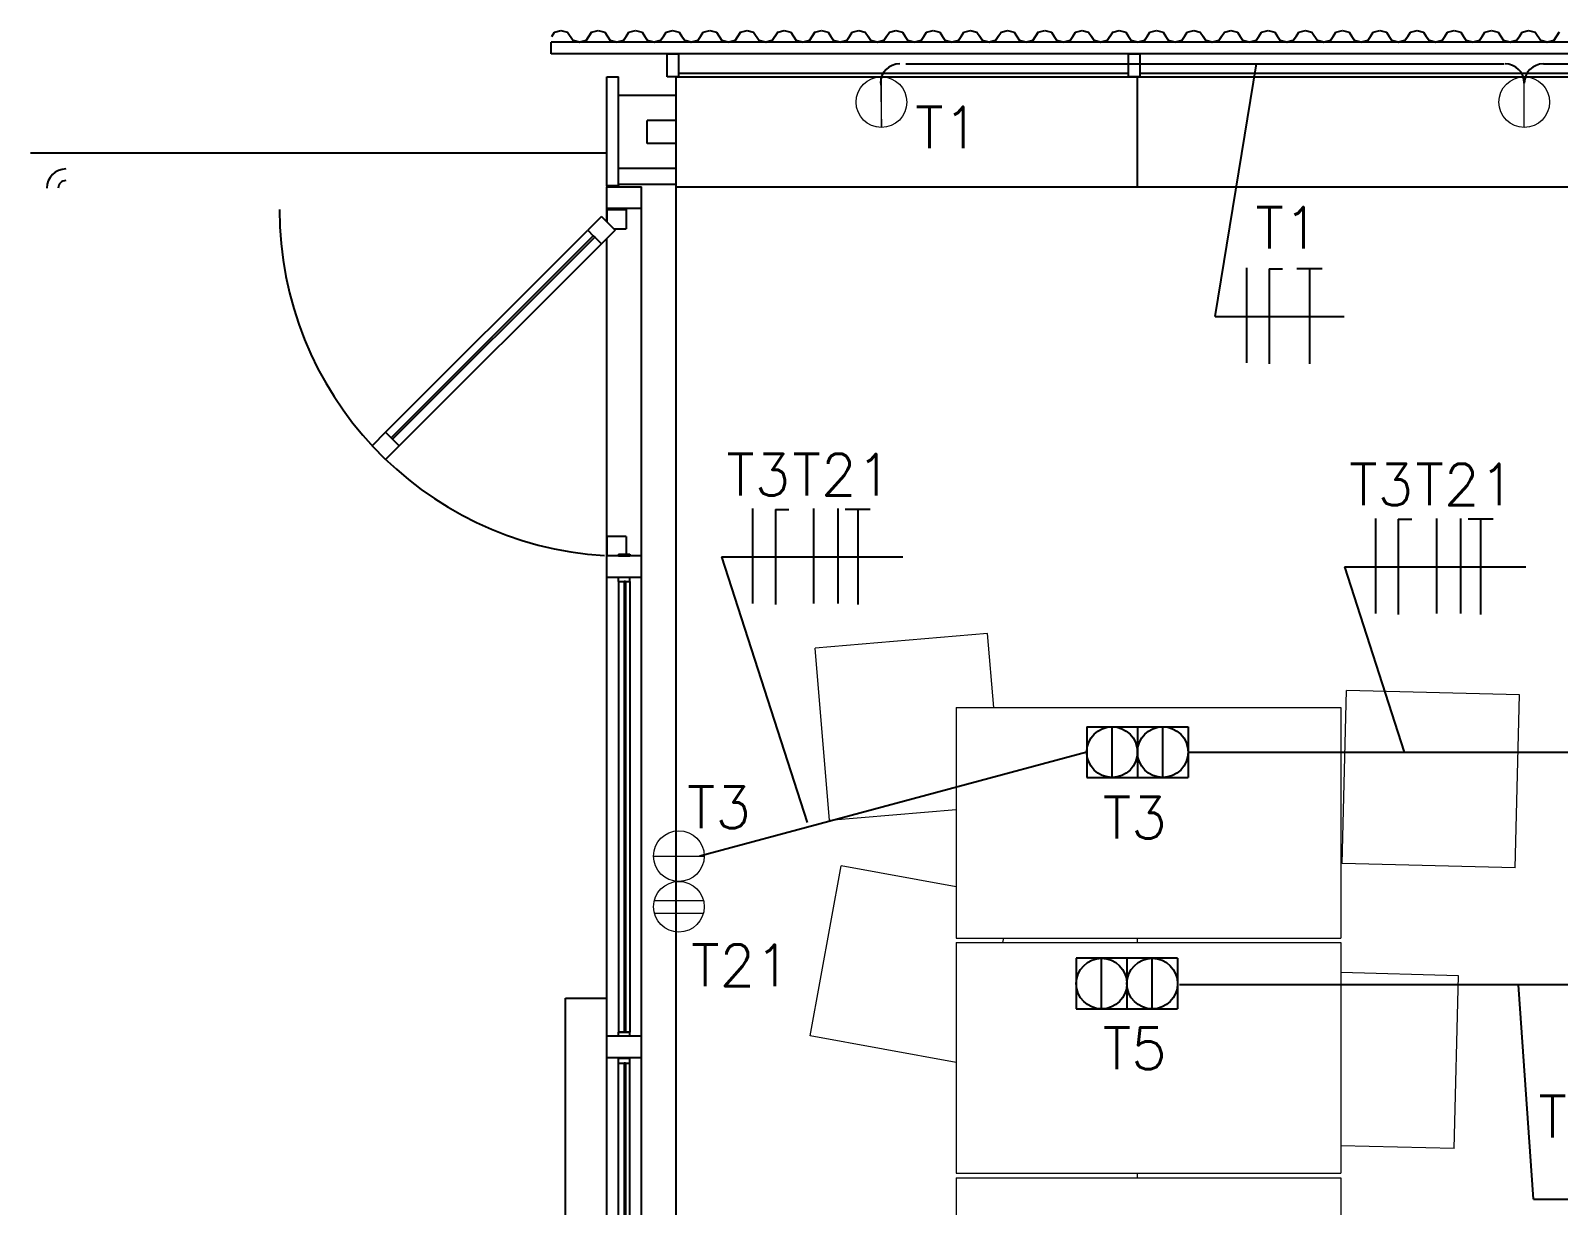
# Model space of a CAD drawing. Header units: millimetres. Extents: x 27525 to 1347740, y 16401 to 59429.
# Drawn here: x 640170 to 644144, y 35233 to 38289 of the extents above; entities that cross this region are included whole.
import ezdxf
from ezdxf.lldxf.tags import DXFTag

# ---------------------------------------------------------------- set-up
doc = ezdxf.new("R2010")
doc.units = ezdxf.units.MM
doc.layers.add('ArqElet', color=11, linetype='Continuous', lineweight=5)
for name, color, linetype in [('ARQUITETURA', 8, 'Continuous'), ('ELETRICA', 3, 'Continuous'), ('Eletruto embutido no piso', 4, 'HIDDEN'), ('PERFILADO', 2, 'Continuous')]:
    doc.layers.add(name, color=color, linetype=linetype)
doc.layers.add('Mobiliário', color=151, linetype='Continuous', lineweight=9, plot=False)
doc.styles.get("Standard").update_dxf_attribs({"font": 'romans.shx'})
tags = doc.linetypes.add('HIDDEN', pattern=[0.375, 0.25, -0.125]).pattern_tags.tags
tags[6:7] = [DXFTag(74, 4), DXFTag(75, 0), DXFTag(340, '0'), DXFTag(46, 1.0), DXFTag(50, 0.0), DXFTag(44, 0.0), DXFTag(45, 0.0)]
tags[4:5] = [DXFTag(74, 4), DXFTag(75, 0), DXFTag(340, '0'), DXFTag(46, 1.0), DXFTag(50, 0.0), DXFTag(44, 0.0), DXFTag(45, 0.0)]

# ---------------------------------------------------------------- blocks, each defined once
blk = doc.blocks.new('N1')
at = {"layer": 'ARQUITETURA', "color": 4, "lineweight": -2, "ltscale": 1.3}
for q in [(603856.7, 118519.9), (603915.2, 118932.3)]:
    blk.add_line((603856.7, 118932.3), q, dxfattribs=at)
blk = doc.blocks.new('te')
at = {"layer": 'ARQUITETURA', "color": 4, "lineweight": -2}
for p, q in [((645596.8, 24561.6), (645531.3, 24561.6)), ((645564.1, 24561.6), (645564.1, 24314.2))]:
    blk.add_line(p, q, dxfattribs=at)
blk = doc.blocks.new('T2')
at = {"layer": 'ArqElet', "color": 3}
for p, q in [((641803.1, 36121.6), (641909.4, 36121.6)), ((641803.1, 36094.3), (641909.4, 36094.3))]:
    blk.add_line(p, q, dxfattribs=at)
blk.add_circle((641856.3, 36108), 54.9, dxfattribs=at)
blk = doc.blocks.new('T1')
at = {"layer": 'ArqElet', "color": 3}
blk.add_line((641790.4, 36217.8), (641922.1, 36217.8), dxfattribs=at)
blk.add_circle((641856.3, 36217.8), 65.9, dxfattribs=at)

msp = doc.modelspace()

# ---------------------------------------------------------------- linework, layer by layer
at = {"color": 0}
for p, q in [((641525.549, 38273.469), (641532.637, 38284.142)), ((641525.549, 38273.469), (641532.637, 38284.142)), ((641525.549, 38273.469), (641532.637, 38284.142)), ((641532.637, 38284.142), (641549.749, 38288.562)), ((641532.637, 38284.142), (641549.749, 38288.562)), ((641532.637, 38284.142), (641549.749, 38288.562)), ((641549.749, 38288.562), (641566.861, 38284.142)), ((641549.749, 38288.562), (641566.861, 38284.142)), ((641549.749, 38288.562), (641566.861, 38284.142)), ((641566.861, 38284.142), (641581.037, 38262.796)), ((641566.861, 38284.142), (641581.037, 38262.796)), ((641566.861, 38284.142), (641581.037, 38262.796)), ((641629.437, 38284.142), (641615.261, 38262.796)), ((641615.261, 38262.796), (641629.437, 38284.142)), ((641615.261, 38262.796), (641629.437, 38284.142)), ((641629.437, 38284.142), (641646.549, 38288.562)), ((641629.437, 38284.142), (641646.549, 38288.562)), ((641629.437, 38284.142), (641646.549, 38288.562)), ((641646.549, 38288.562), (641663.661, 38284.142)), ((641646.549, 38288.562), (641663.661, 38284.142)), ((641646.549, 38288.562), (641663.661, 38284.142)), ((641663.661, 38284.142), (641677.837, 38262.796)), ((641663.661, 38284.142), (641677.837, 38262.796)), ((641663.661, 38284.142), (641677.837, 38262.796)), ((641712.061, 38262.796), (641719.149, 38273.469)), ((641719.149, 38273.469), (641712.061, 38262.796)), ((641712.061, 38262.796), (641719.149, 38273.469)), ((641719.149, 38273.469), (641726.237, 38284.142)), ((641719.149, 38273.469), (641726.237, 38284.142)), ((641719.149, 38273.469), (641726.237, 38284.142)), ((641726.237, 38284.142), (641743.349, 38288.562)), ((641726.237, 38284.142), (641743.349, 38288.562)), ((641726.237, 38284.142), (641743.349, 38288.562)), ((641743.349, 38288.562), (641760.461, 38284.142)), ((641743.349, 38288.562), (641760.461, 38284.142)), ((641743.349, 38288.562), (641760.461, 38284.142)), ((641760.461, 38284.142), (641767.548, 38273.469)), ((641760.461, 38284.142), (641767.548, 38273.469)), ((641760.461, 38284.142), (641767.548, 38273.469)), ((641774.637, 38262.796), (641767.548, 38273.469)), ((641767.548, 38273.469), (641774.637, 38262.796)), ((641767.548, 38273.469), (641774.637, 38262.796)), ((641808.86, 38262.796), (641815.949, 38273.469)), ((641815.949, 38273.469), (641808.86, 38262.796)), ((641808.86, 38262.796), (641815.949, 38273.469)), ((641815.949, 38273.469), (641823.037, 38284.142)), ((641815.949, 38273.469), (641823.037, 38284.142)), ((641815.949, 38273.469), (641823.037, 38284.142)), ((641823.037, 38284.142), (641840.149, 38288.562)), ((641823.037, 38284.142), (641840.149, 38288.562)), ((641823.037, 38284.142), (641840.149, 38288.562)), ((641840.149, 38288.562), (641857.26, 38284.142)), ((641840.149, 38288.562), (641857.26, 38284.142)), ((641840.149, 38288.562), (641857.26, 38284.142)), ((641857.26, 38284.142), (641864.349, 38273.469)), ((641857.26, 38284.142), (641864.349, 38273.469)), ((641857.26, 38284.142), (641864.349, 38273.469)), ((641871.436, 38262.796), (641864.349, 38273.469)), ((641864.349, 38273.469), (641871.436, 38262.796)), ((641864.349, 38273.469), (641871.436, 38262.796)), ((641905.66, 38262.796), (641912.748, 38273.469)), ((641912.748, 38273.469), (641905.66, 38262.796)), ((641905.66, 38262.796), (641912.748, 38273.469)), ((641912.748, 38273.469), (641919.836, 38284.142)), ((641912.748, 38273.469), (641919.836, 38284.142)), ((641912.748, 38273.469), (641919.836, 38284.142)), ((641919.836, 38284.142), (641936.948, 38288.562)), ((641919.836, 38284.142), (641936.948, 38288.562)), ((641919.836, 38284.142), (641936.948, 38288.562)), ((641936.948, 38288.562), (641954.06, 38284.142)), ((641936.948, 38288.562), (641954.06, 38284.142)), ((641936.948, 38288.562), (641954.06, 38284.142)), ((641954.06, 38284.142), (641968.236, 38262.796)), ((641954.06, 38284.142), (641968.236, 38262.796)), ((641954.06, 38284.142), (641968.236, 38262.796)), ((642016.636, 38284.142), (642002.46, 38262.796)), ((642002.46, 38262.796), (642016.636, 38284.142)), ((642002.46, 38262.796), (642016.636, 38284.142)), ((642016.636, 38284.142), (642033.748, 38288.562)), ((642016.636, 38284.142), (642033.748, 38288.562)), ((642016.636, 38284.142), (642033.748, 38288.562)), ((642033.748, 38288.562), (642050.86, 38284.142)), ((642033.748, 38288.562), (642050.86, 38284.142)), ((642033.748, 38288.562), (642050.86, 38284.142)), ((642050.86, 38284.142), (642065.036, 38262.796)), ((642050.86, 38284.142), (642065.036, 38262.796)), ((642050.86, 38284.142), (642065.036, 38262.796)), ((642113.436, 38284.142), (642099.26, 38262.796)), ((642099.26, 38262.796), (642113.436, 38284.142)), ((642099.26, 38262.796), (642113.436, 38284.142)), ((642113.436, 38284.142), (642130.548, 38288.562)), ((642113.436, 38284.142), (642130.548, 38288.562)), ((642113.436, 38284.142), (642130.548, 38288.562)), ((642130.548, 38288.562), (642147.66, 38284.142)), ((642130.548, 38288.562), (642147.66, 38284.142)), ((642130.548, 38288.562), (642147.66, 38284.142)), ((642147.66, 38284.142), (642161.836, 38262.796)), ((642147.66, 38284.142), (642161.836, 38262.796)), ((642147.66, 38284.142), (642161.836, 38262.796)), ((642210.236, 38284.142), (642196.06, 38262.796)), ((642196.06, 38262.796), (642210.236, 38284.142)), ((642196.06, 38262.796), (642210.236, 38284.142)), ((642210.236, 38284.142), (642227.348, 38288.562)), ((642210.236, 38284.142), (642227.348, 38288.562)), ((642210.236, 38284.142), (642227.348, 38288.562)), ((642227.348, 38288.562), (642244.46, 38284.142)), ((642227.348, 38288.562), (642244.46, 38284.142)), ((642227.348, 38288.562), (642244.46, 38284.142)), ((642244.46, 38284.142), (642251.548, 38273.469)), ((642244.46, 38284.142), (642251.548, 38273.469)), ((642244.46, 38284.142), (642251.548, 38273.469)), ((642258.636, 38262.796), (642251.548, 38273.469)), ((642251.548, 38273.469), (642258.636, 38262.796)), ((642251.548, 38273.469), (642258.636, 38262.796)), ((642292.86, 38262.796), (642299.948, 38273.469)), ((642299.948, 38273.469), (642292.86, 38262.796)), ((642292.86, 38262.796), (642299.948, 38273.469)), ((642299.948, 38273.469), (642307.036, 38284.142)), ((642299.948, 38273.469), (642307.036, 38284.142)), ((642299.948, 38273.469), (642307.036, 38284.142)), ((642307.036, 38284.142), (642324.148, 38288.562)), ((642307.036, 38284.142), (642324.148, 38288.562)), ((642307.036, 38284.142), (642324.148, 38288.562)), ((642324.148, 38288.562), (642341.26, 38284.142)), ((642324.148, 38288.562), (642341.26, 38284.142)), ((642324.148, 38288.562), (642341.26, 38284.142)), ((642341.26, 38284.142), (642348.348, 38273.469)), ((642341.26, 38284.142), (642348.348, 38273.469)), ((642341.26, 38284.142), (642348.348, 38273.469)), ((642355.435, 38262.796), (642348.348, 38273.469)), ((642348.348, 38273.469), (642355.435, 38262.796)), ((642348.348, 38273.469), (642355.435, 38262.796)), ((642389.66, 38262.796), (642396.748, 38273.469)), ((642396.748, 38273.469), (642389.66, 38262.796)), ((642389.66, 38262.796), (642396.748, 38273.469)), ((642396.748, 38273.469), (642403.835, 38284.142)), ((642396.748, 38273.469), (642403.835, 38284.142)), ((642396.748, 38273.469), (642403.835, 38284.142)), ((642403.835, 38284.142), (642420.948, 38288.562)), ((642403.835, 38284.142), (642420.948, 38288.562)), ((642403.835, 38284.142), (642420.948, 38288.562)), ((642420.948, 38288.562), (642438.06, 38284.142)), ((642420.948, 38288.562), (642438.06, 38284.142)), ((642420.948, 38288.562), (642438.06, 38284.142)), ((642438.06, 38284.142), (642445.148, 38273.469)), ((642438.06, 38284.142), (642445.148, 38273.469)), ((642438.06, 38284.142), (642445.148, 38273.469)), ((642452.235, 38262.796), (642445.148, 38273.469)), ((642445.148, 38273.469), (642452.235, 38262.796)), ((642445.148, 38273.469), (642452.235, 38262.796)), ((642486.46, 38262.796), (642493.548, 38273.469)), ((642493.548, 38273.469), (642486.46, 38262.796)), ((642486.46, 38262.796), (642493.548, 38273.469)), ((642493.548, 38273.469), (642500.635, 38284.142)), ((642493.548, 38273.469), (642500.635, 38284.142)), ((642493.548, 38273.469), (642500.635, 38284.142)), ((642500.635, 38284.142), (642517.747, 38288.562)), ((642500.635, 38284.142), (642517.747, 38288.562)), ((642500.635, 38284.142), (642517.747, 38288.562)), ((642517.747, 38288.562), (642534.86, 38284.142)), ((642517.747, 38288.562), (642534.86, 38284.142)), ((642517.747, 38288.562), (642534.86, 38284.142)), ((642534.86, 38284.142), (642541.947, 38273.469)), ((642534.86, 38284.142), (642541.947, 38273.469)), ((642534.86, 38284.142), (642541.947, 38273.469)), ((642549.035, 38262.796), (642541.947, 38273.469)), ((642541.947, 38273.469), (642549.035, 38262.796)), ((642541.947, 38273.469), (642549.035, 38262.796)), ((642583.259, 38262.796), (642590.347, 38273.469)), ((642590.347, 38273.469), (642583.259, 38262.796)), ((642583.259, 38262.796), (642590.347, 38273.469)), ((642590.347, 38273.469), (642597.435, 38284.142)), ((642590.347, 38273.469), (642597.435, 38284.142)), ((642590.347, 38273.469), (642597.435, 38284.142)), ((642597.435, 38284.142), (642614.547, 38288.562)), ((642597.435, 38284.142), (642614.547, 38288.562)), ((642597.435, 38284.142), (642614.547, 38288.562)), ((642614.547, 38288.562), (642631.659, 38284.142)), ((642614.547, 38288.562), (642631.659, 38284.142)), ((642614.547, 38288.562), (642631.659, 38284.142)), ((642631.659, 38284.142), (642638.747, 38273.469)), ((642631.659, 38284.142), (642638.747, 38273.469)), ((642631.659, 38284.142), (642638.747, 38273.469)), ((642645.835, 38262.796), (642638.747, 38273.469)), ((642638.747, 38273.469), (642645.835, 38262.796)), ((642638.747, 38273.469), (642645.835, 38262.796)), ((642680.059, 38262.796), (642687.147, 38273.469)), ((642687.147, 38273.469), (642680.059, 38262.796)), ((642680.059, 38262.796), (642687.147, 38273.469)), ((642687.147, 38273.469), (642694.235, 38284.142)), ((642687.147, 38273.469), (642694.235, 38284.142)), ((642687.147, 38273.469), (642694.235, 38284.142)), ((642694.235, 38284.142), (642711.347, 38288.562)), ((642694.235, 38284.142), (642711.347, 38288.562)), ((642694.235, 38284.142), (642711.347, 38288.562)), ((642711.347, 38288.562), (642728.459, 38284.142)), ((642711.347, 38288.562), (642728.459, 38284.142)), ((642711.347, 38288.562), (642728.459, 38284.142)), ((642728.459, 38284.142), (642742.635, 38262.796)), ((642728.459, 38284.142), (642742.635, 38262.796)), ((642728.459, 38284.142), (642742.635, 38262.796)), ((642791.035, 38284.142), (642776.859, 38262.796)), ((642776.859, 38262.796), (642791.035, 38284.142)), ((642776.859, 38262.796), (642791.035, 38284.142)), ((642791.035, 38284.142), (642808.147, 38288.562)), ((642791.035, 38284.142), (642808.147, 38288.562)), ((642791.035, 38284.142), (642808.147, 38288.562)), ((642808.147, 38288.562), (642825.259, 38284.142)), ((642808.147, 38288.562), (642825.259, 38284.142)), ((642808.147, 38288.562), (642825.259, 38284.142)), ((642825.259, 38284.142), (642832.347, 38273.469)), ((642825.259, 38284.142), (642832.347, 38273.469)), ((642825.259, 38284.142), (642832.347, 38273.469)), ((642839.435, 38262.796), (642832.347, 38273.469)), ((642832.347, 38273.469), (642839.435, 38262.796)), ((642832.347, 38273.469), (642839.435, 38262.796)), ((642873.659, 38262.796), (642880.747, 38273.469)), ((642880.747, 38273.469), (642873.659, 38262.796)), ((642873.659, 38262.796), (642880.747, 38273.469)), ((642880.747, 38273.469), (642887.835, 38284.142)), ((642880.747, 38273.469), (642887.835, 38284.142)), ((642880.747, 38273.469), (642887.835, 38284.142)), ((642887.835, 38284.142), (642904.947, 38288.562)), ((642887.835, 38284.142), (642904.947, 38288.562)), ((642887.835, 38284.142), (642904.947, 38288.562)), ((642904.947, 38288.562), (642922.059, 38284.142)), ((642904.947, 38288.562), (642922.059, 38284.142)), ((642904.947, 38288.562), (642922.059, 38284.142)), ((642922.059, 38284.142), (642929.147, 38273.469)), ((642922.059, 38284.142), (642929.147, 38273.469)), ((642922.059, 38284.142), (642929.147, 38273.469)), ((642936.235, 38262.796), (642929.147, 38273.469)), ((642929.147, 38273.469), (642936.235, 38262.796)), ((642929.147, 38273.469), (642936.235, 38262.796)), ((642984.635, 38284.142), (642970.459, 38262.796)), ((642970.459, 38262.796), (642984.635, 38284.142)), ((642970.459, 38262.796), (642984.635, 38284.142)), ((642984.635, 38284.142), (643001.747, 38288.562)), ((642984.635, 38284.142), (643001.747, 38288.562)), ((642984.635, 38284.142), (643001.747, 38288.562)), ((643001.747, 38288.562), (643018.859, 38284.142)), ((643001.747, 38288.562), (643018.859, 38284.142)), ((643001.747, 38288.562), (643018.859, 38284.142)), ((643018.859, 38284.142), (643025.947, 38273.469)), ((643018.859, 38284.142), (643025.947, 38273.469)), ((643018.859, 38284.142), (643025.947, 38273.469)), ((643033.034, 38262.796), (643025.947, 38273.469)), ((643025.947, 38273.469), (643033.034, 38262.796)), ((643025.947, 38273.469), (643033.034, 38262.796)), ((643067.258, 38262.796), (643074.346, 38273.469)), ((643074.346, 38273.469), (643067.258, 38262.796)), ((643067.258, 38262.796), (643074.346, 38273.469)), ((643074.346, 38273.469), (643081.434, 38284.142)), ((643074.346, 38273.469), (643081.434, 38284.142)), ((643074.346, 38273.469), (643081.434, 38284.142)), ((643081.434, 38284.142), (643098.546, 38288.562)), ((643081.434, 38284.142), (643098.546, 38288.562)), ((643081.434, 38284.142), (643098.546, 38288.562)), ((643098.546, 38288.562), (643115.658, 38284.142)), ((643098.546, 38288.562), (643115.658, 38284.142)), ((643098.546, 38288.562), (643115.658, 38284.142)), ((643115.658, 38284.142), (643122.746, 38273.469)), ((643115.658, 38284.142), (643122.746, 38273.469)), ((643115.658, 38284.142), (643122.746, 38273.469)), ((643129.835, 38262.796), (643122.746, 38273.469)), ((643122.746, 38273.469), (643129.835, 38262.796)), ((643122.746, 38273.469), (643129.835, 38262.796)), ((643164.058, 38262.796), (643171.146, 38273.469)), ((643171.146, 38273.469), (643164.058, 38262.796)), ((643164.058, 38262.796), (643171.146, 38273.469)), ((643171.146, 38273.469), (643178.235, 38284.142)), ((643171.146, 38273.469), (643178.235, 38284.142)), ((643171.146, 38273.469), (643178.235, 38284.142)), ((643178.235, 38284.142), (643195.346, 38288.562)), ((643178.235, 38284.142), (643195.346, 38288.562)), ((643178.235, 38284.142), (643195.346, 38288.562)), ((643195.346, 38288.562), (643212.458, 38284.142)), ((643195.346, 38288.562), (643212.458, 38284.142)), ((643195.346, 38288.562), (643212.458, 38284.142)), ((643212.458, 38284.142), (643219.546, 38273.469)), ((643212.458, 38284.142), (643219.546, 38273.469)), ((643212.458, 38284.142), (643219.546, 38273.469)), ((643226.634, 38262.796), (643219.546, 38273.469)), ((643219.546, 38273.469), (643226.634, 38262.796)), ((643219.546, 38273.469), (643226.634, 38262.796)), ((643260.858, 38262.796), (643267.946, 38273.469)), ((643267.946, 38273.469), (643260.858, 38262.796)), ((643260.858, 38262.796), (643267.946, 38273.469)), ((643267.946, 38273.469), (643275.034, 38284.142)), ((643267.946, 38273.469), (643275.034, 38284.142)), ((643267.946, 38273.469), (643275.034, 38284.142)), ((643275.034, 38284.142), (643292.146, 38288.562)), ((643275.034, 38284.142), (643292.146, 38288.562)), ((643275.034, 38284.142), (643292.146, 38288.562)), ((643292.146, 38288.562), (643309.258, 38284.142)), ((643292.146, 38288.562), (643309.258, 38284.142)), ((643292.146, 38288.562), (643309.258, 38284.142)), ((643309.258, 38284.142), (643316.346, 38273.469)), ((643309.258, 38284.142), (643316.346, 38273.469)), ((643309.258, 38284.142), (643316.346, 38273.469)), ((643323.434, 38262.796), (643316.346, 38273.469)), ((643316.346, 38273.469), (643323.434, 38262.796)), ((643316.346, 38273.469), (643323.434, 38262.796)), ((643357.658, 38262.796), (643364.746, 38273.469)), ((643364.746, 38273.469), (643357.658, 38262.796)), ((643357.658, 38262.796), (643364.746, 38273.469)), ((643364.746, 38273.469), (643371.834, 38284.142)), ((643364.746, 38273.469), (643371.834, 38284.142)), ((643364.746, 38273.469), (643371.834, 38284.142)), ((643371.834, 38284.142), (643388.946, 38288.562)), ((643371.834, 38284.142), (643388.946, 38288.562)), ((643371.834, 38284.142), (643388.946, 38288.562)), ((643388.946, 38288.562), (643406.058, 38284.142)), ((643388.946, 38288.562), (643406.058, 38284.142)), ((643388.946, 38288.562), (643406.058, 38284.142)), ((643406.058, 38284.142), (643413.146, 38273.469)), ((643406.058, 38284.142), (643413.146, 38273.469)), ((643406.058, 38284.142), (643413.146, 38273.469)), ((643420.234, 38262.796), (643413.146, 38273.469)), ((643413.146, 38273.469), (643420.234, 38262.796)), ((643413.146, 38273.469), (643420.234, 38262.796)), ((643454.458, 38262.796), (643461.546, 38273.469)), ((643461.546, 38273.469), (643454.458, 38262.796)), ((643454.458, 38262.796), (643461.546, 38273.469)), ((643461.546, 38273.469), (643468.634, 38284.142)), ((643461.546, 38273.469), (643468.634, 38284.142)), ((643461.546, 38273.469), (643468.634, 38284.142)), ((643468.634, 38284.142), (643485.746, 38288.562)), ((643468.634, 38284.142), (643485.746, 38288.562)), ((643468.634, 38284.142), (643485.746, 38288.562)), ((643485.746, 38288.562), (643502.858, 38284.142)), ((643485.746, 38288.562), (643502.858, 38284.142)), ((643485.746, 38288.562), (643502.858, 38284.142)), ((643502.858, 38284.142), (643517.034, 38262.796)), ((643502.858, 38284.142), (643517.034, 38262.796)), ((643502.858, 38284.142), (643517.034, 38262.796)), ((643551.258, 38262.796), (643558.346, 38273.469)), ((643558.346, 38273.469), (643551.258, 38262.796)), ((643551.258, 38262.796), (643558.346, 38273.469)), ((643558.346, 38273.469), (643565.434, 38284.142)), ((643558.346, 38273.469), (643565.434, 38284.142)), ((643558.346, 38273.469), (643565.434, 38284.142)), ((643565.434, 38284.142), (643582.546, 38288.562)), ((643565.434, 38284.142), (643582.546, 38288.562)), ((643565.434, 38284.142), (643582.546, 38288.562)), ((643582.546, 38288.562), (643599.658, 38284.142)), ((643582.546, 38288.562), (643599.658, 38284.142)), ((643582.546, 38288.562), (643599.658, 38284.142)), ((643599.658, 38284.142), (643606.746, 38273.469)), ((643599.658, 38284.142), (643606.746, 38273.469)), ((643599.658, 38284.142), (643606.746, 38273.469)), ((643613.834, 38262.796), (643606.746, 38273.469)), ((643606.746, 38273.469), (643613.834, 38262.796)), ((643606.746, 38273.469), (643613.834, 38262.796)), ((643648.058, 38262.796), (643655.145, 38273.469)), ((643655.145, 38273.469), (643648.058, 38262.796)), ((643648.058, 38262.796), (643655.145, 38273.469)), ((643655.145, 38273.469), (643662.234, 38284.142)), ((643655.145, 38273.469), (643662.234, 38284.142)), ((643655.145, 38273.469), (643662.234, 38284.142)), ((643662.234, 38284.142), (643679.345, 38288.562)), ((643662.234, 38284.142), (643679.345, 38288.562)), ((643662.234, 38284.142), (643679.345, 38288.562)), ((643679.345, 38288.562), (643696.457, 38284.142)), ((643679.345, 38288.562), (643696.457, 38284.142)), ((643679.345, 38288.562), (643696.457, 38284.142)), ((643696.457, 38284.142), (643703.545, 38273.469)), ((643696.457, 38284.142), (643703.545, 38273.469)), ((643696.457, 38284.142), (643703.545, 38273.469)), ((643710.634, 38262.796), (643703.545, 38273.469)), ((643703.545, 38273.469), (643710.634, 38262.796)), ((643703.545, 38273.469), (643710.634, 38262.796)), ((643744.857, 38262.796), (643751.945, 38273.469)), ((643751.945, 38273.469), (643744.857, 38262.796)), ((643744.857, 38262.796), (643751.945, 38273.469)), ((643751.945, 38273.469), (643759.033, 38284.142)), ((643751.945, 38273.469), (643759.033, 38284.142)), ((643751.945, 38273.469), (643759.033, 38284.142)), ((643759.033, 38284.142), (643776.145, 38288.562)), ((643759.033, 38284.142), (643776.145, 38288.562)), ((643759.033, 38284.142), (643776.145, 38288.562)), ((643776.145, 38288.562), (643793.257, 38284.142)), ((643776.145, 38288.562), (643793.257, 38284.142)), ((643776.145, 38288.562), (643793.257, 38284.142)), ((643793.257, 38284.142), (643800.345, 38273.469)), ((643793.257, 38284.142), (643800.345, 38273.469)), ((643793.257, 38284.142), (643800.345, 38273.469)), ((643807.433, 38262.796), (643800.345, 38273.469)), ((643800.345, 38273.469), (643807.433, 38262.796)), ((643800.345, 38273.469), (643807.433, 38262.796)), ((643841.657, 38262.796), (643848.745, 38273.469)), ((643848.745, 38273.469), (643841.657, 38262.796)), ((643841.657, 38262.796), (643848.745, 38273.469)), ((643848.745, 38273.469), (643855.833, 38284.142)), ((643848.745, 38273.469), (643855.833, 38284.142)), ((643848.745, 38273.469), (643855.833, 38284.142)), ((643855.833, 38284.142), (643872.945, 38288.562)), ((643855.833, 38284.142), (643872.945, 38288.562)), ((643855.833, 38284.142), (643872.945, 38288.562)), ((643872.945, 38288.562), (643890.057, 38284.142)), ((643872.945, 38288.562), (643890.057, 38284.142)), ((643872.945, 38288.562), (643890.057, 38284.142)), ((643890.057, 38284.142), (643897.145, 38273.469)), ((643890.057, 38284.142), (643897.145, 38273.469)), ((643890.057, 38284.142), (643897.145, 38273.469)), ((643904.233, 38262.796), (643897.145, 38273.469)), ((643897.145, 38273.469), (643904.233, 38262.796)), ((643897.145, 38273.469), (643904.233, 38262.796)), ((643938.457, 38262.796), (643945.545, 38273.469)), ((643945.545, 38273.469), (643938.457, 38262.796)), ((643938.457, 38262.796), (643945.545, 38273.469)), ((643945.545, 38273.469), (643952.633, 38284.142)), ((643945.545, 38273.469), (643952.633, 38284.142)), ((643945.545, 38273.469), (643952.633, 38284.142)), ((643952.633, 38284.142), (643969.745, 38288.562)), ((643952.633, 38284.142), (643969.745, 38288.562)), ((643952.633, 38284.142), (643969.745, 38288.562)), ((643969.745, 38288.562), (643986.857, 38284.142)), ((643969.745, 38288.562), (643986.857, 38284.142)), ((643969.745, 38288.562), (643986.857, 38284.142)), ((643986.857, 38284.142), (644001.033, 38262.796)), ((643986.857, 38284.142), (644001.033, 38262.796)), ((643986.857, 38284.142), (644001.033, 38262.796)), ((644035.257, 38262.796), (644042.345, 38273.469)), ((644042.345, 38273.469), (644035.257, 38262.796)), ((644035.257, 38262.796), (644042.345, 38273.469)), ((644042.345, 38273.469), (644049.433, 38284.142)), ((644042.345, 38273.469), (644049.433, 38284.142)), ((644042.345, 38273.469), (644049.433, 38284.142)), ((644049.433, 38284.142), (644066.545, 38288.562)), ((644049.433, 38284.142), (644066.545, 38288.562)), ((644049.433, 38284.142), (644066.545, 38288.562)), ((644066.545, 38288.562), (644083.657, 38284.142)), ((644066.545, 38288.562), (644083.657, 38284.142)), ((644066.545, 38288.562), (644083.657, 38284.142)), ((644083.657, 38284.142), (644097.833, 38262.796)), ((644083.657, 38284.142), (644097.833, 38262.796)), ((644083.657, 38284.142), (644097.833, 38262.796)), ((644146.233, 38284.142), (644132.056, 38262.796)), ((644132.056, 38262.796), (644146.233, 38284.142)), ((644132.056, 38262.796), (644146.233, 38284.142)), ((650573.957, 38258.376), (641523.957, 38258.376)), ((641523.957, 38228.376), (641523.957, 38258.376)), ((641581.037, 38262.796), (641598.149, 38258.376)), ((641598.149, 38258.376), (641581.037, 38262.796)), ((641581.037, 38262.796), (641598.149, 38258.376)), ((641598.149, 38258.376), (641615.261, 38262.796)), ((641615.261, 38262.796), (641598.149, 38258.376)), ((641598.149, 38258.376), (641615.261, 38262.796)), ((641677.837, 38262.796), (641694.949, 38258.376)), ((641694.949, 38258.376), (641677.837, 38262.796)), ((641677.837, 38262.796), (641694.949, 38258.376)), ((641694.949, 38258.376), (641712.061, 38262.796)), ((641712.061, 38262.796), (641694.949, 38258.376)), ((641694.949, 38258.376), (641712.061, 38262.796)), ((641774.637, 38262.796), (641791.748, 38258.376)), ((641791.748, 38258.376), (641774.637, 38262.796)), ((641774.637, 38262.796), (641791.748, 38258.376)), ((641791.748, 38258.376), (641808.86, 38262.796)), ((641808.86, 38262.796), (641791.748, 38258.376)), ((641791.748, 38258.376), (641808.86, 38262.796)), ((641871.436, 38262.796), (641888.548, 38258.376)), ((641888.548, 38258.376), (641871.436, 38262.796)), ((641871.436, 38262.796), (641888.548, 38258.376)), ((641888.548, 38258.376), (641905.66, 38262.796)), ((641905.66, 38262.796), (641888.548, 38258.376)), ((641888.548, 38258.376), (641905.66, 38262.796)), ((641968.236, 38262.796), (641985.348, 38258.376)), ((641985.348, 38258.376), (641968.236, 38262.796)), ((641968.236, 38262.796), (641985.348, 38258.376)), ((641985.348, 38258.376), (642002.46, 38262.796)), ((642002.46, 38262.796), (641985.348, 38258.376)), ((641985.348, 38258.376), (642002.46, 38262.796)), ((642065.036, 38262.796), (642082.148, 38258.376)), ((642082.148, 38258.376), (642065.036, 38262.796)), ((642065.036, 38262.796), (642082.148, 38258.376)), ((642082.148, 38258.376), (642099.26, 38262.796)), ((642099.26, 38262.796), (642082.148, 38258.376)), ((642082.148, 38258.376), (642099.26, 38262.796)), ((642161.836, 38262.796), (642178.948, 38258.376)), ((642178.948, 38258.376), (642161.836, 38262.796)), ((642161.836, 38262.796), (642178.948, 38258.376)), ((642178.948, 38258.376), (642196.06, 38262.796)), ((642196.06, 38262.796), (642178.948, 38258.376)), ((642178.948, 38258.376), (642196.06, 38262.796)), ((642258.636, 38262.796), (642275.748, 38258.376)), ((642275.748, 38258.376), (642258.636, 38262.796)), ((642258.636, 38262.796), (642275.748, 38258.376)), ((642275.748, 38258.376), (642292.86, 38262.796)), ((642292.86, 38262.796), (642275.748, 38258.376)), ((642275.748, 38258.376), (642292.86, 38262.796)), ((642355.435, 38262.796), (642372.548, 38258.376)), ((642372.548, 38258.376), (642355.435, 38262.796)), ((642355.435, 38262.796), (642372.548, 38258.376)), ((642372.548, 38258.376), (642389.66, 38262.796)), ((642389.66, 38262.796), (642372.548, 38258.376)), ((642372.548, 38258.376), (642389.66, 38262.796)), ((642452.235, 38262.796), (642469.348, 38258.376)), ((642469.348, 38258.376), (642452.235, 38262.796)), ((642452.235, 38262.796), (642469.348, 38258.376)), ((642469.348, 38258.376), (642486.46, 38262.796)), ((642486.46, 38262.796), (642469.348, 38258.376)), ((642469.348, 38258.376), (642486.46, 38262.796)), ((642549.035, 38262.796), (642566.147, 38258.376)), ((642566.147, 38258.376), (642549.035, 38262.796)), ((642549.035, 38262.796), (642566.147, 38258.376)), ((642566.147, 38258.376), (642583.259, 38262.796)), ((642583.259, 38262.796), (642566.147, 38258.376)), ((642566.147, 38258.376), (642583.259, 38262.796)), ((642645.835, 38262.796), (642662.947, 38258.376)), ((642662.947, 38258.376), (642645.835, 38262.796)), ((642645.835, 38262.796), (642662.947, 38258.376)), ((642662.947, 38258.376), (642680.059, 38262.796)), ((642680.059, 38262.796), (642662.947, 38258.376)), ((642662.947, 38258.376), (642680.059, 38262.796)), ((642742.635, 38262.796), (642759.747, 38258.376)), ((642759.747, 38258.376), (642742.635, 38262.796)), ((642742.635, 38262.796), (642759.747, 38258.376)), ((642759.747, 38258.376), (642776.859, 38262.796)), ((642776.859, 38262.796), (642759.747, 38258.376)), ((642759.747, 38258.376), (642776.859, 38262.796)), ((642839.435, 38262.796), (642856.547, 38258.376)), ((642856.547, 38258.376), (642839.435, 38262.796)), ((642839.435, 38262.796), (642856.547, 38258.376)), ((642856.547, 38258.376), (642873.659, 38262.796)), ((642873.659, 38262.796), (642856.547, 38258.376)), ((642856.547, 38258.376), (642873.659, 38262.796)), ((642936.235, 38262.796), (642953.347, 38258.376)), ((642953.347, 38258.376), (642936.235, 38262.796)), ((642936.235, 38262.796), (642953.347, 38258.376)), ((642953.347, 38258.376), (642970.459, 38262.796)), ((642970.459, 38262.796), (642953.347, 38258.376)), ((642953.347, 38258.376), (642970.459, 38262.796)), ((643033.034, 38262.796), (643050.147, 38258.376)), ((643050.147, 38258.376), (643033.034, 38262.796)), ((643033.034, 38262.796), (643050.147, 38258.376)), ((643050.147, 38258.376), (643067.258, 38262.796)), ((643067.258, 38262.796), (643050.147, 38258.376)), ((643050.147, 38258.376), (643067.258, 38262.796)), ((643129.835, 38262.796), (643146.946, 38258.376)), ((643146.946, 38258.376), (643129.835, 38262.796)), ((643129.835, 38262.796), (643146.946, 38258.376)), ((643146.946, 38258.376), (643164.058, 38262.796)), ((643164.058, 38262.796), (643146.946, 38258.376)), ((643146.946, 38258.376), (643164.058, 38262.796)), ((643226.634, 38262.796), (643243.746, 38258.376)), ((643243.746, 38258.376), (643226.634, 38262.796)), ((643226.634, 38262.796), (643243.746, 38258.376)), ((643243.746, 38258.376), (643260.858, 38262.796)), ((643260.858, 38262.796), (643243.746, 38258.376)), ((643243.746, 38258.376), (643260.858, 38262.796)), ((643323.434, 38262.796), (643340.546, 38258.376)), ((643340.546, 38258.376), (643323.434, 38262.796)), ((643323.434, 38262.796), (643340.546, 38258.376)), ((643340.546, 38258.376), (643357.658, 38262.796)), ((643357.658, 38262.796), (643340.546, 38258.376)), ((643340.546, 38258.376), (643357.658, 38262.796)), ((643420.234, 38262.796), (643437.346, 38258.376)), ((643437.346, 38258.376), (643420.234, 38262.796)), ((643420.234, 38262.796), (643437.346, 38258.376)), ((643437.346, 38258.376), (643454.458, 38262.796)), ((643454.458, 38262.796), (643437.346, 38258.376)), ((643437.346, 38258.376), (643454.458, 38262.796)), ((643517.034, 38262.796), (643534.146, 38258.376)), ((643534.146, 38258.376), (643517.034, 38262.796)), ((643517.034, 38262.796), (643534.146, 38258.376)), ((643534.146, 38258.376), (643551.258, 38262.796)), ((643551.258, 38262.796), (643534.146, 38258.376)), ((643534.146, 38258.376), (643551.258, 38262.796)), ((643613.834, 38262.796), (643630.945, 38258.376)), ((643630.945, 38258.376), (643613.834, 38262.796)), ((643613.834, 38262.796), (643630.945, 38258.376)), ((643630.945, 38258.376), (643648.058, 38262.796)), ((643648.058, 38262.796), (643630.945, 38258.376)), ((643630.945, 38258.376), (643648.058, 38262.796)), ((643710.634, 38262.796), (643727.745, 38258.376)), ((643727.745, 38258.376), (643710.634, 38262.796)), ((643710.634, 38262.796), (643727.745, 38258.376)), ((643727.745, 38258.376), (643744.857, 38262.796)), ((643744.857, 38262.796), (643727.745, 38258.376)), ((643727.745, 38258.376), (643744.857, 38262.796)), ((643807.433, 38262.796), (643824.545, 38258.376)), ((643824.545, 38258.376), (643807.433, 38262.796)), ((643807.433, 38262.796), (643824.545, 38258.376)), ((643824.545, 38258.376), (643841.657, 38262.796)), ((643841.657, 38262.796), (643824.545, 38258.376)), ((643824.545, 38258.376), (643841.657, 38262.796)), ((643904.233, 38262.796), (643921.345, 38258.376)), ((643921.345, 38258.376), (643904.233, 38262.796)), ((643904.233, 38262.796), (643921.345, 38258.376)), ((643921.345, 38258.376), (643938.457, 38262.796)), ((643938.457, 38262.796), (643921.345, 38258.376)), ((643921.345, 38258.376), (643938.457, 38262.796)), ((644001.033, 38262.796), (644018.145, 38258.376)), ((644018.145, 38258.376), (644001.033, 38262.796)), ((644001.033, 38262.796), (644018.145, 38258.376)), ((644018.145, 38258.376), (644035.257, 38262.796)), ((644035.257, 38262.796), (644018.145, 38258.376)), ((644018.145, 38258.376), (644035.257, 38262.796)), ((644097.833, 38262.796), (644114.945, 38258.376)), ((644114.945, 38258.376), (644097.833, 38262.796)), ((644097.833, 38262.796), (644114.945, 38258.376)), ((644114.945, 38258.376), (644132.056, 38262.796)), ((644132.056, 38262.796), (644114.945, 38258.376)), ((644114.945, 38258.376), (644132.056, 38262.796)), ((650573.957, 38228.376), (641523.957, 38228.376)), ((641825.548, 38228.317), (641855.548, 38228.317)), ((641825.548, 38168.317), (641825.548, 38228.317)), ((641825.548, 38168.317), (641825.548, 38228.317)), ((641825.548, 38228.317), (641855.548, 38228.317)), ((641855.548, 38228.317), (641855.548, 38168.317)), ((641855.548, 38228.317), (641855.548, 38168.317)), ((643025.548, 38228.317), (643055.548, 38228.317)), ((643025.548, 38168.317), (643025.548, 38228.317)), ((643025.548, 38168.317), (643025.548, 38228.317)), ((643025.548, 38228.317), (643055.548, 38228.317)), ((643055.548, 38228.317), (643055.548, 38168.317)), ((643055.548, 38228.317), (643055.548, 38168.317)), ((641668.951, 38168.313), (641698.951, 38168.313)), ((641668.951, 37884.709), (641668.951, 38168.313)), ((641668.951, 38168.313), (641698.951, 38168.313)), ((641668.951, 37884.709), (641668.951, 38168.313)), ((641698.951, 37884.709), (641698.951, 38168.313)), ((641698.951, 37884.709), (641698.951, 38168.313)), ((641855.548, 38168.317), (641825.548, 38168.317)), ((641855.548, 38168.317), (641825.548, 38168.317)), ((641849.056, 38168.317), (643049.055, 38168.317)), ((641849.056, 37882.319), (641849.056, 38168.317)), ((641849.056, 38168.317), (643049.055, 38168.317)), ((641849.056, 37882.319), (641849.056, 38168.317)), ((643025.548, 38176.813), (641855.548, 38176.813)), ((643025.548, 38176.813), (641855.548, 38176.813)), ((643055.548, 38168.317), (643025.548, 38168.317)), ((643055.548, 38168.317), (643025.548, 38168.317)), ((643049.055, 37882.319), (643049.055, 38168.317)), ((643049.055, 38168.317), (644249.055, 38168.317)), ((643049.055, 37882.319), (643049.055, 38168.317)), ((643049.055, 37882.319), (643049.055, 38168.317)), ((643049.055, 38168.317), (644249.055, 38168.317)), ((643049.055, 37882.319), (643049.055, 38168.317)), ((644225.548, 38176.813), (643055.548, 38176.813)), ((644225.548, 38176.813), (643055.548, 38176.813)), ((641698.951, 38120.833), (641849.056, 38120.833)), ((641849.056, 38054.763), (641773.956, 38054.763)), ((641773.956, 37994.763), (641773.956, 38054.763)), ((641849.056, 37994.763), (641773.956, 37994.763)), ((640170.142, 37970.665), (641668.951, 37970.665)), ((641698.951, 37930.833), (641849.056, 37930.833)), ((641668.951, 37884.709), (641668.951, 37882.318)), ((641698.951, 37884.709), (641668.951, 37884.709)), ((641698.951, 37884.709), (641668.951, 37884.709)), ((641668.951, 37882.318), (641758.951, 37882.318)), ((641668.951, 37826.501), (641668.951, 37882.318)), ((641668.951, 37882.318), (641758.951, 37882.318)), ((641668.951, 37826.501), (641668.951, 37882.318)), ((641849.056, 37888.578), (641698.951, 37888.578)), ((641849.056, 37888.578), (641698.951, 37888.578)), ((641698.951, 37884.709), (641698.951, 37882.318)), ((641758.951, 37826.501), (641758.951, 37882.318)), ((641758.951, 37826.501), (641758.951, 37882.318)), ((641849.056, 34268.373), (641849.056, 37882.319)), ((641849.056, 37882.319), (643049.055, 37882.319)), ((641849.056, 37882.319), (643049.055, 37882.319)), ((643049.055, 37882.319), (644249.055, 37882.319)), ((643049.055, 37882.319), (644249.055, 37882.319)), ((641655.06, 37804.597), (641619.704, 37769.242)), ((641655.06, 37804.597), (641668.951, 37790.706)), ((641668.951, 37826.501), (641698.951, 37826.501)), ((641668.951, 37790.706), (641668.951, 37826.501)), ((641668.951, 37826.501), (641758.951, 37826.501)), ((641668.951, 37822.777), (641718.951, 37822.777)), ((641668.951, 37822.777), (641668.951, 37790.706)), ((641698.951, 37826.501), (641728.951, 37826.501)), ((641718.951, 37822.777), (641718.951, 37772.777)), ((641728.951, 37826.501), (641758.951, 37826.501)), ((641758.951, 36922.777), (641758.951, 37826.501)), ((641633.847, 37755.1), (641107.75, 37229.743)), ((641619.704, 37769.242), (641633.847, 37755.1)), ((641633.847, 37755.1), (641637.382, 37751.564)), ((641690.415, 37769.242), (641655.06, 37733.887)), ((641668.951, 37790.706), (641686.88, 37772.777)), ((641686.88, 37772.777), (641718.951, 37772.777)), ((641686.88, 37772.777), (641690.415, 37769.242)), ((641637.382, 37751.564), (641111.285, 37226.208)), ((641637.382, 37751.564), (641655.06, 37733.887)), ((641668.951, 36922.777), (641668.951, 37747.777)), ((641093.608, 37243.886), (641058.252, 37208.53)), ((641107.75, 37229.743), (641093.608, 37243.886)), ((641093.608, 37173.175), (641058.252, 37208.53)), ((641093.608, 37173.175), (641058.252, 37208.53)), ((641128.963, 37208.53), (641093.608, 37173.175)), ((641111.285, 37226.208), (641107.75, 37229.743)), ((641128.963, 37208.53), (641111.285, 37226.208)), ((641718.951, 36972.777), (641668.951, 36972.777)), ((641668.951, 36972.777), (641668.951, 36922.777)), ((641718.951, 36972.777), (641718.951, 36922.777)), ((641668.951, 36866.96), (641668.951, 36922.777)), ((641698.951, 36922.777), (641668.951, 36922.777)), ((641718.951, 36922.777), (641668.951, 36922.777)), ((641668.951, 36866.96), (641668.951, 36922.777)), ((641758.951, 36922.777), (641668.951, 36922.777)), ((641698.951, 36926.551), (641728.951, 36926.551)), ((641698.951, 36926.551), (641698.951, 36922.777)), ((641698.951, 36922.777), (641728.951, 36922.777)), ((641728.951, 36926.551), (641728.951, 36922.777)), ((641758.951, 36922.777), (641728.951, 36922.777)), ((641758.951, 36866.96), (641758.951, 36922.777)), ((641758.951, 36866.96), (641758.951, 36922.777)), ((641668.951, 35673.223), (641668.951, 36866.96)), ((641668.951, 36866.96), (641698.951, 36866.96)), ((641668.951, 36866.96), (641698.951, 36866.96)), ((641698.951, 36866.96), (641728.951, 36866.96)), ((641698.951, 36856.059), (641698.951, 36866.96)), ((641698.951, 36866.96), (641728.951, 36866.96)), ((641698.951, 36856.059), (641698.951, 36866.96)), ((641698.951, 36856.059), (641698.951, 35684.125)), ((641698.951, 36856.059), (641713.951, 36856.059)), ((641698.951, 36856.059), (641713.951, 36856.059)), ((641717.486, 36856.059), (641713.951, 36856.059)), ((641713.951, 36856.059), (641713.951, 35684.125)), ((641717.486, 36856.059), (641713.951, 36856.059)), ((641713.951, 36856.059), (641713.951, 35684.125)), ((641717.486, 36856.059), (641728.951, 36856.059)), ((641717.486, 36856.059), (641717.486, 35684.125)), ((641717.486, 36856.059), (641728.951, 36856.059)), ((641717.486, 36856.059), (641717.486, 35684.125)), ((641728.951, 36866.96), (641758.951, 36866.96)), ((641728.951, 36856.059), (641728.951, 36866.96)), ((641728.951, 36866.96), (641758.951, 36866.96)), ((641728.951, 36856.059), (641728.951, 36866.96)), ((641728.951, 36856.059), (641728.951, 35684.125)), ((641758.951, 35673.223), (641758.951, 36866.96)), ((641561.061, 33922.376), (641561.061, 35772.527)), ((641561.061, 35772.527), (641668.951, 35772.527)), ((641668.951, 35617.406), (641668.951, 35673.223)), ((641698.951, 35673.223), (641668.951, 35673.223)), ((641668.951, 35617.406), (641668.951, 35673.223)), ((641698.951, 35673.223), (641668.951, 35673.223)), ((641698.951, 35673.223), (641698.951, 35684.125)), ((641713.951, 35684.125), (641698.951, 35684.125)), ((641698.951, 35684.125), (641713.951, 35684.125)), ((641698.951, 35673.223), (641698.951, 35684.125)), ((641713.951, 35684.125), (641698.951, 35684.125)), ((641728.951, 35673.223), (641698.951, 35673.223)), ((641728.951, 35673.223), (641698.951, 35673.223)), ((641713.951, 35684.125), (641717.486, 35684.125)), ((641713.951, 35684.125), (641717.486, 35684.125)), ((641728.951, 35684.125), (641717.486, 35684.125)), ((641717.486, 35684.125), (641728.951, 35684.125)), ((641728.951, 35684.125), (641717.486, 35684.125)), ((641728.951, 35673.223), (641728.951, 35684.125)), ((641728.951, 35673.223), (641728.951, 35684.125)), ((641758.951, 35673.223), (641728.951, 35673.223)), ((641758.951, 35673.223), (641728.951, 35673.223)), ((641758.951, 35617.406), (641758.951, 35673.223)), ((641758.951, 35617.406), (641758.951, 35673.223)), ((641668.951, 34324.19), (641668.951, 35617.406)), ((641668.951, 35617.406), (641698.951, 35617.406)), ((641668.951, 35617.406), (641698.951, 35617.406)), ((641698.951, 35617.406), (641728.951, 35617.406)), ((641698.951, 35616.334), (641698.951, 35617.406)), ((641698.951, 35617.406), (641728.951, 35617.406)), ((641698.951, 35602.687), (641698.951, 35617.406)), ((641698.951, 35616.334), (641728.951, 35616.334)), ((641698.951, 34324.19), (641698.951, 35616.334)), ((641728.951, 35617.406), (641758.951, 35617.406)), ((641728.951, 35616.334), (641728.951, 35617.406)), ((641728.951, 35617.406), (641758.951, 35617.406)), ((641728.951, 35602.687), (641728.951, 35617.406)), ((641728.951, 34324.19), (641728.951, 35616.334)), ((641758.951, 34324.19), (641758.951, 35617.406)), ((641698.951, 35602.687), (641713.951, 35602.687)), ((641713.951, 35602.687), (641713.951, 34338.909)), ((641717.486, 35602.687), (641713.951, 35602.687)), ((641717.486, 35602.687), (641728.951, 35602.687)), ((641717.486, 35602.687), (641717.486, 34338.909))]:
    msp.add_line(p, q, dxfattribs=at)
at = {"linetype": 'ByBlock'}
for p, q in [((641093.608, 37243.886), (641619.704, 37769.242)), ((641655.06, 37733.887), (641128.963, 37208.53))]:
    msp.add_line(p, q, dxfattribs=at)
at = {"color": 0, "linetype": 'ByBlock', "lineweight": -2}
for radius in [50, 20]:
    msp.add_arc((640262.23, 37878.578), radius, 90, 180, dxfattribs=at)
at = {"color": 0}
msp.add_arc((641718.951, 37822.777), 901.561, 180, 266.423666, dxfattribs=at)
at = {"layer": 'ArqElet', "color": 3}
for p, q in [((642383.199, 38036.605), (642383.199, 38168.317)), ((644055.194, 38036.605), (644055.194, 38168.317))]:
    msp.add_line(p, q, dxfattribs=at)
for centre in [(642383.199, 38102.461), (644055.194, 38102.461)]:
    msp.add_circle(centre, 65.856, dxfattribs=at)
at = {"layer": 'ARQUITETURA', "color": 4, "lineweight": -2, "ltscale": 1.3}
for p, q in [((643332.408, 37671.512), (643332.408, 37424.112)), ((642048.217, 37045.716), (642048.217, 36798.316)), ((642206.424, 37045.716), (642206.424, 36798.316)), ((642269.435, 37045.716), (642269.435, 36798.316)), ((643668.467, 37019.913), (643668.467, 36772.513)), ((643826.673, 37019.913), (643826.673, 36772.513)), ((643889.685, 37019.913), (643889.685, 36772.513))]:
    msp.add_line(p, q, dxfattribs=at)
at = {"layer": 'ELETRICA'}
for p, q in [((642917.343, 36477.879), (642917.343, 36346.167)), ((642917.343, 36477.879), (643049.055, 36477.879)), ((642983.199, 36346.167), (642983.199, 36477.879)), ((643049.055, 36477.879), (643049.055, 36346.167)), ((643049.055, 36477.879), (643049.055, 36346.167)), ((643049.055, 36477.879), (643180.768, 36477.879)), ((643114.912, 36346.167), (643114.912, 36477.879)), ((643180.768, 36477.879), (643180.768, 36346.167)), ((642917.343, 36346.167), (643049.055, 36346.167)), ((643049.055, 36346.167), (643180.768, 36346.167)), ((643021.712, 35875.856), (642890, 35875.856)), ((642890, 35875.856), (642890, 35744.144)), ((642955.856, 35744.144), (642955.856, 35875.856)), ((643153.425, 35875.856), (643021.712, 35875.856)), ((643021.712, 35875.856), (643021.712, 35744.144)), ((643021.712, 35875.856), (643021.712, 35744.144)), ((643087.568, 35744.144), (643087.568, 35875.856)), ((643153.425, 35875.856), (643153.425, 35744.144)), ((642890, 35744.144), (643021.712, 35744.144)), ((643021.712, 35744.144), (643153.425, 35744.144))]:
    msp.add_line(p, q, dxfattribs=at)
for centre in [(642983.199, 36412.023), (643114.912, 36412.023), (642955.856, 35810), (643087.568, 35810)]:
    msp.add_circle(centre, 65.856, dxfattribs=at)
at = {"layer": 'Eletruto embutido no piso', "ltscale": 400}
for p, q in [((642446.525, 38201.979), (644002.663, 38201.979)), ((644105.194, 38201.979), (645711.849, 38201.979)), ((642917.343, 36412.023), (641911.159, 36141.599)), ((643180.768, 36412.023), (644681.407, 36412.023)), ((644681.008, 35807.124), (643158.816, 35807.124))]:
    msp.add_line(p, q, dxfattribs=at)
for centre, start, end in [((642430.669, 38151.979), 90, 180), ((644005.194, 38151.979), 0, 90), ((644105.194, 38151.979), 90, 180)]:
    msp.add_arc(centre, 50, start, end, dxfattribs=at)
at = {"layer": 'Mobiliário'}
for p, q in [((642658.823, 36720.725), (642210.43, 36682.725)), ((642675.15, 36528.067), (642658.823, 36720.725)), ((642248.431, 36234.332), (642210.43, 36682.725)), ((643581.481, 36122.508), (643593, 36572.36)), ((644042.852, 36560.842), (643593, 36572.36)), ((644031.334, 36110.989), (644042.852, 36560.842)), ((642577.959, 36528.067), (643577.959, 36528.067)), ((642577.959, 36528.067), (642577.959, 35928.067)), ((643577.959, 36528.067), (643577.959, 35928.067)), ((642577.959, 36262.259), (642248.431, 36234.332)), ((644031.334, 36110.989), (643581.481, 36122.508)), ((642197.611, 35673.826), (642278.249, 36116.542)), ((642577.959, 36061.951), (642278.249, 36116.542)), ((642577.959, 35928.067), (643577.959, 35928.067)), ((642699.232, 35916.584), (642701.323, 35928.067)), ((643049.055, 35916.584), (643049.055, 35928.067)), ((643049.055, 35916.584), (643049.055, 35928.067)), ((642577.959, 35916.584), (643577.959, 35916.584)), ((642577.959, 35916.584), (642577.959, 35316.584)), ((643577.959, 35916.584), (643577.959, 35316.584)), ((643884.356, 35830.627), (643577.959, 35838.472)), ((643872.838, 35380.774), (643884.356, 35830.627)), ((642577.959, 35604.547), (642197.611, 35673.826)), ((643872.838, 35380.774), (643577.959, 35388.324)), ((642577.959, 35316.584), (643577.959, 35316.584)), ((642577.959, 35305.102), (643577.959, 35305.102)), ((642577.959, 35305.102), (642577.959, 34705.101)), ((643049.055, 35305.102), (643049.055, 35316.584)), ((643049.055, 35305.102), (643049.055, 35316.584)), ((643577.959, 35305.102), (643577.959, 34705.101))]:
    msp.add_line(p, q, dxfattribs=at)
at = {"layer": 'PERFILADO', "color": 1, "lineweight": -2, "ltscale": 1.3}
for p, q in [((643251.15, 37545.352), (643359.085, 38201.979)), ((643251.15, 37545.352), (643586.669, 37545.352)), ((641966.96, 36919.556), (642439.038, 36919.556)), ((641966.96, 36919.556), (642190.143, 36229.392)), ((643587.209, 36893.753), (644059.288, 36893.753)), ((643587.209, 36893.753), (643742.99, 36412.023)), ((644079.17, 35249.644), (644040, 35807.124)), ((644079.17, 35249.644), (644433.976, 35249.644))]:
    msp.add_line(p, q, dxfattribs=at)

# ---------------------------------------------------------------- block references
at = {"layer": 'ARQUITETURA', "color": 1, "lineweight": -2, "xscale": 0.6, "yscale": 0.6, "zscale": 0.6}
for p in [(281077.444, -33690.31), (279793.253, -34316.106), (281413.503, -34341.909)]:
    msp.add_blockref('N1', p, dxfattribs=at)
at = {"layer": 'PERFILADO', "color": 1, "lineweight": -2, "rotation": 91.23838669838483}
msp.add_blockref('T1', (692464.45, -602821.152), dxfattribs=at)
at = {"layer": 'PERFILADO', "color": 1, "lineweight": -2}
for name, p in [('te', (-2067.674, 13107.435)), ('te', (-3242.645, 12481.639)), ('te', (-1622.395, 12455.836)), ('T1', (0, -76.157))]:
    msp.add_blockref(name, p, dxfattribs=at)
at = {"layer": 'PERFILADO', "color": 1, "lineweight": -2, "xscale": 1.2, "yscale": 1.2, "zscale": 1.2}
msp.add_blockref('T2', (-128371.256, -7319.708), dxfattribs=at)

# ---------------------------------------------------------------- texts
at = {"layer": 'ELETRICA'}
for s, p in [('T1', (642470.763, 37982.357)), ('T1', (643355.654, 37721.519)), ('T3', (641979.493, 37079.637)), ('T21', (642151.724, 37079.637)), ('T3', (643599.742, 37053.834)), ('T21', (643771.973, 37053.834)), ('T3', (641877.246, 36214.37)), ('T3', (642958.537, 36187.492)), ('T21', (641887.965, 35803.596)), ('T5', (642958.537, 35587.492)), ('T5', (644091.704, 35409.725))]:
    msp.add_text(s, height=108, dxfattribs=at).set_placement(p)

doc.saveas('drawing.dxf')
